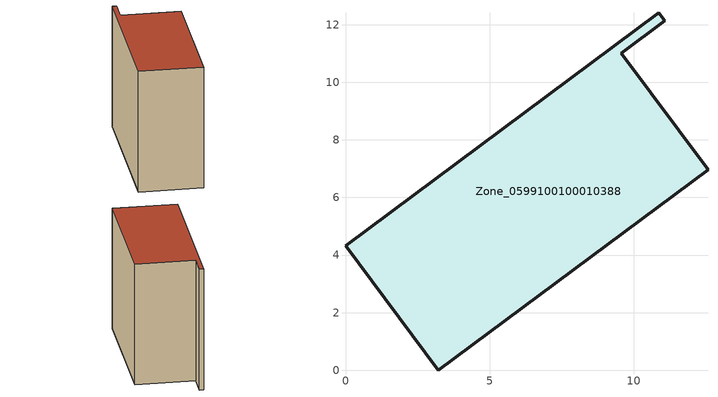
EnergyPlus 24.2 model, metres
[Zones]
Zone_0599100100010388
 floor ground (C_G): 0,4.32 10.88,12.41 11.09,12.13 9.57,11 12.59,6.97 3.23,0 z0
 wall outside (C_F): 9.57,11 11.09,12.13 10.88,12.41 0,4.32 3.23,0 12.59,6.97 9.57,11 z0:10.75
 roof outside (C_R): 3.23,0 12.59,6.97 9.57,11 11.09,12.13 10.88,12.41 0,4.32 z10.75
[BUILDING]
Pand.0599100100010388: North Axis=0; Terrain=City; Loads Convergence Tolerance Value=0.04; Temperature Convergence Tolerance Value=0.4; Solar Distribution=FullExterior; Maximum Number of Warmup Days=25; Minimum Number of Warmup Days=1
[Site:Location]
Rotterdam.The.Hague.AP_ZH_NLD Design_Conditions: Latitude=51.96; Longitude=4.45; Time Zone=1; Elevation=-4.5
[SITE:GROUNDTEMPERATURE:BUILDINGSURFACE]
18, 18, 18, 18, 18, 18, 18, 18, 18, 18, 18, 18
[MATERIAL] Thermal Absorptance=0.9; Solar Absorptance=0.7; Visible Absorptance=0.7
Name | Roughness | Thickness | Conductivity | Density | Specific Heat
G.TI.2015-2018 | MediumSmooth | 0.15 | 0.0428571 | 540 | 1210
F.TI.2015-2018 | Rough | 0.3 | 0.0666667 | 1920 | 840
R.TI.2015-2018 | MediumRough | 0.2 | 0.0333333 | 1500 | 1000
[CONSTRUCTION]
C_G: G.TI.2015-2018
C_F: F.TI.2015-2018
C_R: R.TI.2015-2018
[ZONE]
Zone_0599100100010388: Type=1; Multiplier=1; Ceiling Height=Autocalculate; Volume=Autocalculate; Floor Area=autocalculate; Part of Total Floor Area=Yes
[ZONEINFILTRATION:DESIGNFLOWRATE]
Infil_Zone_0599100100010388: Zone or ZoneList or Space or SpaceList=Zone_0599100100010388; Schedule=AlwaysOn; Design Flow Rate Calculation Method=Flow/Area; Flow Rate per Floor Area=0.0015; Constant Term Coefficient=1; Temperature Term Coefficient=0; Velocity Term Coefficient=0; Velocity Squared Term Coefficient=0
[HVACTEMPLATE:ZONE:IDEALLOADSAIRSYSTEM]
Zone_0599100100010388: Maximum Heating Supply Air Temperature=50; Minimum Cooling Supply Air Temperature=13; Maximum Heating Supply Air Humidity Ratio=0.0156; Minimum Cooling Supply Air Humidity Ratio=0.0077; Heating Limit=NoLimit; Cooling Limit=NoLimit; Dehumidification Control Type=ConstantSensibleHeatRatio; Cooling Sensible Heat Ratio=0.7; Dehumidification Setpoint=60; Humidification Control Type=None; Humidification Setpoint=30; Outdoor Air Method=None; Outdoor Air Flow Rate per Person=0.00944; Outdoor Air Flow Rate per Zone Floor Area=0; Outdoor Air Flow Rate per Zone=0; Demand Controlled Ventilation Type=None; Outdoor Air Economizer Type=NoEconomizer; Heat Recovery Type=None; Sensible Heat Recovery Effectiveness=0.7; Latent Heat Recovery Effectiveness=0.65
[ZONECONTROL:THERMOSTAT]
ThermostatControl_Zone_0599100100010388: Zone or ZoneList=Zone_0599100100010388; Control Type Schedule=DualSetpointControlType; Control 1=Thermostat_Zone_0599100100010388; Temperature Difference Between Cutout And Setpoint=0
[THERMOSTATSETPOINT:DUALSETPOINT]
Thermostat_Zone_0599100100010388: Heating Setpoint Temperature Schedule=HeatingSetpoint_Zone_0599100100010388; Cooling Setpoint Temperature Schedule=CoolingSetpoint_Zone_0599100100010388
[SCHEDULE:COMPACT]
HeatingSetpoint_Zone_0599100100010388: Through: 12/31, For: AllDays, Until: 24:00, 21
CoolingSetpoint_Zone_0599100100010388: Through: 12/31, For: AllDays, Until: 24:00, 24
DualSetpointControlType: Through: 12/31, For: AllDays, Until: 24:00, 4
AlwaysOn: Through: 12/31, For: AllDays, Until: 24:00, 1
